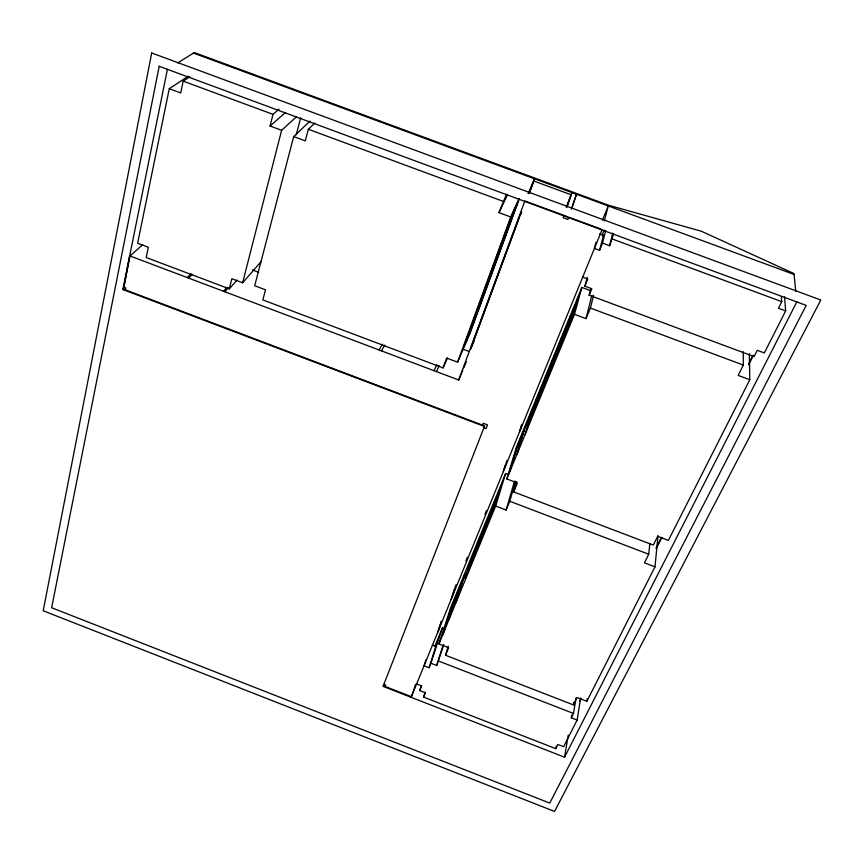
<?xml version="1.0" encoding="UTF-8"?>
<svg xmlns="http://www.w3.org/2000/svg" width="864" height="864" viewBox="0 0 864 864"><rect width="100%" height="100%" fill="white"/><g stroke="black" fill="none" stroke-linecap="round" stroke-linejoin="round"><path stroke-width="1.3" d="M448.297 646.272L445.5 655.247L573.372 704.873L577.055 697.507L586.861 701.309L654.988 566.849L658.033 535.561M654.988 566.849L644.425 562.82L648.724 554.234L649.858 543.521M586.861 701.309L587.261 698.684M425.185 692.118L423.598 697.086L555.811 748.656L557.917 744.455L563.641 746.69L577.13 720.058L580.662 697.95M577.13 720.058L571.32 717.8L573.502 713.448L576.061 697.907M462.802 370.256L458.708 380.009L130.021 255.982L123.314 289.084L484.639 425.93L383.065 686.372L564.559 757.199L568.242 735.08M573.372 704.873L573.804 702.259M571.32 717.8L571.752 715.198M555.811 748.656L556.276 746.021M123.52 289.742L129.578 256.381L142.668 244.706M167.411 69.314L122.872 289.505L484.456 426.46L484.639 425.93M125.41 289.872L125.809 287.906L123.714 287.107M188.341 76.129L169.268 88.7L137.635 243.248L148.349 247.277L146.2 257.504L229.306 288.846L237.092 280.044M189.799 76.788L183.2 81.151L180.727 92.945L169.268 88.7M605.761 230.494L602.521 243.14L609.638 245.776L613.634 234.004M609.638 245.776L612.706 233.053M590.382 290.606L581.839 287.431L574.517 314.334L586.008 318.622L590.404 308.07L593.568 295.337M229.306 288.846L231.844 278.737L242.622 282.798L261.155 261.522M296.471 116.759L281.621 130.302L270.076 126.025L272.992 114.361L279.072 109.134M586.008 318.622L591.84 295.38M242.622 282.798L281.621 130.302M784.512 296.611L785.657 310.91L764.338 352.933L757.274 350.298L754.11 356.594L589.162 295.196L590.814 288.738M596.052 242.158L594.378 248.4L599.573 250.322L603.45 235.3L599.659 233.896M310.079 121.014L293.695 136.598L254.696 285.746L265.507 289.818L262.818 299.905L443.081 367.891L447.487 358.128M426.114 659.545L424.051 665.798L429.095 667.764L436.05 645.43M296.255 134.773L300.694 117.85M601.981 229.921L411.426 696.719L383.292 685.746M604.368 220.838L608.288 205.978L602.402 220.201M314.906 122.936L308.351 129.276L305.251 140.875L293.695 136.598M589.162 295.196L591.829 288.76L584.852 286.168L587.239 277.236M749.336 353.635L749.801 379.739L668.38 540.421L657.666 536.339L653.303 545.087L513.68 491.908L516.65 481.604M508.118 474.487L505.613 473.537L495.666 506.045L506.11 510.03L509.771 501.26L515.56 481.291M506.11 510.03L514.534 481.118M524.945 434.851L532.148 410.497L524.718 428.609L517.331 453.373M525.928 432.475L533.466 406.922L516.899 447.347L508.907 473.85M516.586 455.188L523.994 430.391L517.428 446.407L509.846 471.56M513.68 491.908L517.406 482.976L506.812 478.948L516.424 447.142L581.839 287.431M519.404 432.119L521.759 424.386M520.387 429.71L521.953 424.58M503.291 471.604L505.267 465.242M504.241 469.292L506.984 460.404M444.614 628.711L442.4 627.858L430.952 663.25L436.709 665.485L443.75 644.598M455.89 602.77L465.21 573.944L451.483 607.446L442.703 634.813M436.709 665.485L443.124 645.203M448.967 619.585L457.823 592.304L463.946 577.368M445.5 655.247L448.643 647.719L438.944 643.961L450.403 608.332L505.613 473.537M443.502 632.869L451.796 607.003L457.153 593.924M451.926 597.467L456.03 584.798M451.116 599.476L454.378 589.378M437.692 632.372L441.331 621.238M438.48 630.439L441.277 621.853M423.598 697.086L425.38 692.788L419.72 690.574L421.384 685.454M411.221 697.356L415.552 684.32M571.342 209.239L576.493 194.26L571.784 208.278M566.687 207.522L571.104 194.778L533.736 180.997M567.119 206.55L571.957 192.586L566.244 207.284M443.081 367.891L446.623 358.042L457.596 362.178L469.681 334.228L519.296 198.936M518.951 198.742L510.71 216.972L498.971 212.63L506.477 194.206M529.362 193.18L533.023 183.114M457.596 362.178L510.71 216.972M458.708 380.009L524.848 200.956L567.594 216.756M518.972 218.149L470.632 348.937L474.088 340.729M518.972 218.268L471.722 346.108L473.256 342.457M529.092 193.536L534.546 178.794L528.088 193.568M482.49 425.12L483.214 423.241L487.523 424.872L486.054 428.62L483.905 427.81M564.03 215.438L563.144 217.706L567.896 219.467L568.782 217.199L600.858 229.046M385.16 686.47L385.722 685.044L383.854 684.31M465.89 560.963L467.413 557.226M484.931 514.382L486.443 510.678M602.176 234.986L604.174 230.105M434.905 646.153L442.4 627.858M470.005 562.442L500.504 488.074L495.558 503.766L487.879 522.472M484.207 528.012L477.155 545.206L472.673 559.483L491.605 509.965M499.77 490.05L480.33 540.832M584.852 286.168L587.79 279.018L582.66 277.106M599.573 250.322L602.521 243.14M465.664 576.547L472.165 560.725L476.647 546.437L470.221 562.108L464.929 578.534L495.817 503.323M419.72 690.574L421.632 685.919L416.632 683.975M429.095 667.764L430.952 663.25M438.944 643.961L495.666 506.045M506.812 478.948L574.517 314.334M463.817 367.816L466.376 361.724M520.042 215.806L521.651 212.112M465.016 343.516L470.826 330.091M519.437 216.896L521.424 212.306M475.729 314.237L481.388 301.277M474.757 316.883L480.438 303.88M488.657 278.899L494.132 266.512M487.598 281.794L493.085 269.352M501.347 244.231L506.617 232.427M500.375 246.888L505.667 235.04M511.531 216.443L516.629 205.114M436.46 371.617L439.171 365.688M434.052 370.71L436.817 364.738M498.971 212.63L507.632 194.562M743.224 351.67L743.332 365.072L738.169 375.408L749.801 379.739M655.981 548.251L661.435 537.408M748.58 363.928L752.825 355.504M579.528 701.287L580.748 698.868M656.5 548.154L661.954 537.3M748.613 364.878L753.462 355.234M781.369 296.525L781.758 301.655L778.442 308.243L785.657 310.91M564.559 757.199L796.813 301.925M381.488 350.87L384.718 345.092M379.091 349.974L382.32 344.25M224.878 291.773L228.388 287.82M223.463 291.244L226.897 287.388M188.676 278.111L192.337 274.352M187.272 277.582L191.03 273.726M270.076 126.025L285.574 112.385M177.606 62.964L194.303 52.564L608.483 205.222L701.471 231.26L793.973 273.575L795.766 291.46M193.471 53.082L794.059 274.45M612.425 239.047L781.758 301.655M183.2 81.151L272.992 114.361M308.351 129.276L503.053 201.301M590.404 308.07L743.332 365.072M252.374 269.935L258.682 272.311M462.899 349.121L469.206 351.497M509.771 501.26L648.724 554.234M432.292 645.019L435.996 646.466M438.556 661.025L573.502 713.448M602.791 236.131A16.794 0.724 -68.6 0 1 603.45 235.3M151.697 52.985L43.2 610.762L554.548 811.436L820.8 300.013L151.697 52.985M159.203 66.28L51.635 607.727L549.763 803.088L806.188 305.392L159.203 66.28M576.677 301.946L573.242 314.453L563.393 338.45L566.989 325.577L576.677 301.946M577.93 298.534L573.944 313.114L531.436 416.578L536.231 400.27L577.93 298.534M566.363 327.11L562.756 340.006L552.506 364.954L556.276 351.702L566.363 327.11M555.617 353.322L551.826 366.606L542.16 390.139L546.102 376.531L555.617 353.322M545.54 377.892L541.588 391.532L532.699 413.176L536.782 399.244L545.54 377.892M512.039 214.834L463.741 346.799L470.459 331.268L517.914 201.82L512.039 214.834"/></g></svg>
